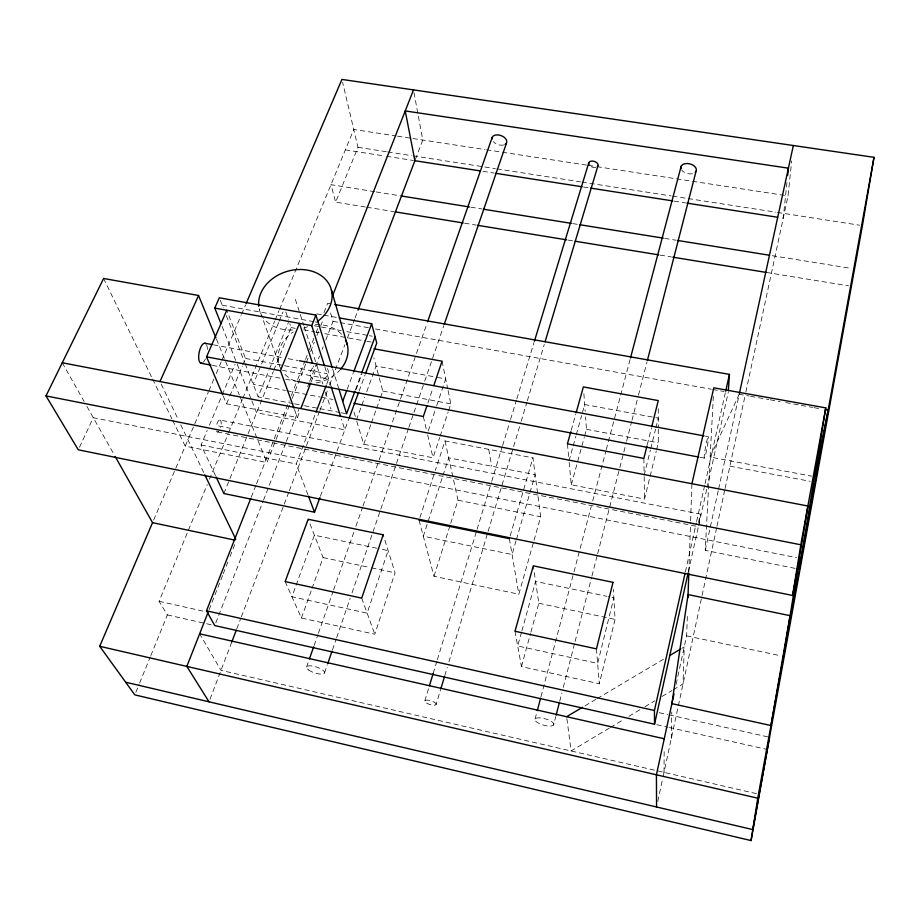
<?xml version="1.0" encoding="UTF-8"?>
<svg xmlns="http://www.w3.org/2000/svg" width="920" height="920" viewBox="0 0 920 920"><rect width="100%" height="100%" fill="white"/><g stroke="black" fill="none" stroke-linecap="round" stroke-linejoin="round"><path stroke-width="0.69" stroke-dasharray="4.6 3.45" d="M664.021 772.363L664.182 748.569M671.301 738.541L671.761 712.011M676.119 684.273L686.642 635.858L687.389 614.514M688.861 571.964L690.575 522.215M690.632 520.789L691.863 485.15M795.075 568.365L705.249 550.367L713.345 396.37M786.933 182.459L783.265 218.143L779.01 217.476M745.867 391.943L788.049 195.914L791.717 160.919M698.475 522.387L700.431 514.107L219.857 420.003A6.106 2.242 -77.9 0 0 216.2 427.409M699.143 523.503L700.431 514.107M657.765 801.446L662.825 777.906M663.124 776.514L716.668 527.666M716.967 526.263L724.787 489.911M725.098 488.508L745.568 393.346M705.249 550.367L718.29 490.417M718.6 489.026L739.22 394.243L749.098 396.014M685.377 571.849L696.313 522.836M696.624 521.433L704.755 485.024M705.065 483.632L725.374 392.598M688.436 571.55L698.383 526.723M698.694 525.32L706.79 488.911M707.1 487.508L728.249 392.265M514.993 631.246L521.467 666.586L599.311 683.767L615.066 619.401L613.398 589.363M569.158 462.3L571.285 484.782L644.518 499.088L656.293 451.018M656.627 449.65L658.306 442.773L658.294 429.077M644.138 475.329L650.348 450.213M650.693 448.81L655.523 429.284M655.868 427.88L658.283 418.117L584.66 404.535L581.992 414.161M647.289 444.647L651.406 428.122M553.621 724.96A9.786 3.254 15.8 0 0 541.409 718.025A9.786 3.254 15.8 0 0 538.073 722.913A9.786 3.254 15.8 0 0 553.621 724.96L555.772 716.611M559.705 701.304L561.855 692.956M563.281 687.389L574.735 642.861M575.092 641.47L591.56 577.472M591.917 576.081L597.287 555.208M597.644 553.817L619.482 468.935M619.838 467.544L626.279 442.497M626.635 441.105L631.649 421.624M632.005 420.233L638.089 396.589M638.445 395.197L647.036 361.801M535.095 719.003L536.923 712.057M540.96 696.785L573.62 573.183M573.988 571.791L591.238 506.517M592.71 500.963L605.912 450.972M606.28 449.581L630.131 359.317M521.467 666.586L530.518 633.546M530.897 632.167L538.821 603.255L533.301 565.846M571.285 484.782L584.257 437.425M584.625 436.068L586.488 429.306L585.568 416.921M521.502 632.235L517.684 645.966L597.655 663.4L613.87 597.781L608.281 596.608M521.881 630.867L535.589 581.417L606.878 596.321M569.031 460.885L572.838 447.143M573.217 445.774L575.885 436.149M576.276 434.78L581.612 415.541M571.216 430.33L575.77 414.058M419.037 520.214L434.01 576.299L518.834 594.205L533.658 541.673M534.048 540.281L540.684 516.787L532.933 457.849L445.004 440.91L435.321 470.476M516.051 540.753L512.072 554.518L423.315 536.233L442.577 476.755M516.453 539.384L529.575 493.948M529.977 492.568L535.141 474.674L448.718 457.826L443.014 475.398M510.174 535.9L532.933 457.849M436.126 704.501A5.945 1.943 17.1 0 0 428.352 700.223A5.945 1.943 17.1 0 0 426.949 703.306A5.945 1.943 17.1 0 0 436.126 704.501L440.668 689.379M444.797 675.636L447.269 667.391M448.925 661.894L487.726 532.714M488.129 531.334L520.743 422.774M521.157 421.394L526.93 402.155M527.344 400.786L544.272 344.436M424.822 700.867L429.007 687.136M433.182 673.417L436.954 661.054M437.368 659.686L476.686 530.656M477.1 529.287L491.326 482.609M491.74 481.24L502.193 446.924M502.619 445.556L510.151 420.842M510.565 419.474L516.419 400.257M516.833 398.877L533.991 342.596M434.01 576.299L450.282 524.676M450.708 523.319L457.999 500.227L453.203 478.342M419.911 517.523L434.884 471.822M285.154 581.578L301.426 618.044L374.785 634.225L395.059 572.815L383.191 534.784M356.799 421.371L363.733 444.256L433.021 457.78L439.691 437.552M440.139 436.206L448.155 411.941M448.592 410.584L450.823 403.846L447.971 389.999M428.237 430.985L436.298 406.95M436.747 405.616L445.705 378.913L435.953 377.119M427.88 403.017L432.917 388.183M324.565 672.876L327.359 664.734M332.488 649.819L336.214 638.963M336.674 637.606L350.186 598.264M352.049 592.836L408.411 428.697M408.871 427.34L413.528 413.77M414 412.413L424.246 382.57M424.706 381.213L443.808 325.599M306.555 667.092L308.924 660.318M314.145 645.426L317.94 634.593M318.412 633.236L333.132 591.261M333.603 589.915L354.004 531.691M355.902 526.274L362.549 507.322M363.02 505.966L378.683 461.288M379.155 459.931L400.039 400.349M400.51 399.004L427.087 323.173M301.426 618.044L311.535 589.823M312.018 588.478L323.104 557.577L308.166 519.259M363.733 444.256L370.886 424.315M371.358 422.981L376.13 409.699M376.602 408.365L379.937 399.061M380.42 397.728L382.8 391.08L373.876 357.88M356.397 420.026L361.318 406.536M361.813 405.191L364.757 397.095M366.723 391.702L376.073 366.068L434.562 376.855M320.401 496.259L336.524 452.421M337.019 451.099L348.76 419.175M359.076 391.149L364.964 375.13M355.43 389.873L361.318 373.922M356.086 389.505L361.974 373.566M347.208 389.275L353.188 373.221M307.924 494.787L296.24 464.002L315.502 413.528M326.657 384.307L328.681 379.005L282.44 370.334M210.024 699.188L231.702 642.194M236.808 628.797L240.373 619.413M241.396 616.733L283.705 505.528M284.211 504.183L288.799 492.131M289.317 490.785L319.389 411.734M319.895 410.4L329.072 386.285M329.59 384.94L344.885 344.747M347.426 338.042L354.568 319.286M355.074 317.952L358.133 309.902M415.391 159.424L422.763 140.035L414.011 92.69M215.786 622.897L263.005 501.48M263.522 500.147L285.832 442.773M286.35 441.439L298.804 409.423M307.625 386.733L309.178 382.731M309.695 381.397L319.562 356.051M322.149 349.381L323.196 346.714M325.784 340.043L333.051 321.356L329.969 311.006M223.203 395.991L226.538 403.822L297.344 417.519L299.897 410.929M311.144 381.961L315.226 371.438L313.478 366.091M209.081 609.799L222.72 575.115M223.249 573.781L227.964 561.775M230.069 556.439L235.313 543.099M172.661 420.359L185.219 446.154L266.984 462.541L290.111 403.719M292.215 398.372L305.888 363.607M306.406 362.273L307.993 358.259M310.615 351.578L314.295 342.217M316.928 335.535L318.504 331.522M320.608 326.174L323.23 319.493M251.275 497.145L256.013 485.104M256.542 483.77L289.214 400.867M291.318 395.508L297.114 380.799M297.643 379.466L305.014 360.743M305.543 359.409L307.119 355.396M309.235 350.048L313.973 338.008M316.077 332.66L317.664 328.647M323.978 312.604L327.669 303.243L333.327 304.244M223.882 493.534L273.309 371.484M273.849 370.162L291.088 327.577L289.788 323.725M293.238 403.57L258.14 396.842L268.939 370.288M269.479 368.966L288.385 322.494M135.884 692.242L139.093 684.376M139.621 683.065L150.305 656.857M150.834 655.546L167.394 614.928L159.079 601.312L207.253 484.553M365.389 207L335.639 202.147L357.983 147.303L342.573 82.202M209.449 479.239L228.056 434.125M228.608 432.803L242.293 399.625M242.845 398.303L274.597 321.344M275.149 320.022L278.978 310.73M279.53 309.407L353.763 129.478L396.014 135.941M278.599 322.575L253.23 384.318L285.384 390.425M279.139 321.264L282.911 312.064M226.538 403.822L229.241 397.336M229.793 396.037L242.259 366.206M242.811 364.906L245.513 358.421L226.757 310.27M215.487 475.651L201.077 444.992L207.207 430.445M209.438 425.155L221.697 396.06M222.249 394.737L235.071 364.308M153.663 520.03L208.334 392.07M208.897 390.747L213.969 378.879M216.223 373.6L221.294 361.732M221.858 360.41L241.017 315.56M241.58 314.237L245.525 305.003M739.22 394.243L710.159 457.044L811.658 476.146M79.465 447.235L93.276 417.714L796.593 557.658M217.534 431.974L698.292 526.62M609.27 728.122L571.136 750.973L566.8 718.094M610.5 727.386L624.024 719.279M628.946 716.323L640.009 709.688M644.931 706.744L654.775 700.844M662.147 696.417L671.991 690.518M673.221 689.781L683.054 683.882L684.238 646.932L681.789 648.381M584.993 705.812L596.022 699.269M597.252 698.544L663.412 659.283M397.417 136.16L411.504 138.31M412.907 138.529L485.07 149.569M486.484 149.776L587.006 165.163M588.42 165.37L595.493 166.462M596.919 166.669L788.049 195.914M357.983 147.303L386.32 151.708M387.745 151.927L411.827 155.664M413.241 155.882L495.431 168.647M496.846 168.866L580.439 181.849M581.854 182.068L671.117 195.925M672.543 196.155L686.711 198.352M688.125 198.57L775.974 212.209M777.388 212.428L859.567 225.193M345.356 149.868L385.1 156.066M386.515 156.285L413.482 160.494M482.908 171.315L494.247 173.086M583.498 187.001L590.582 188.105M674.176 201.135L685.504 202.906M374.681 191.705L330.993 184.678L335.639 202.147M376.096 191.935L401.465 196.017M470.81 207.184L482.137 209.001M572.712 223.583L578.37 224.492M664.7 238.383L676.027 240.2M772.259 255.691L851.529 268.445M366.804 207.23L393.725 211.623M464.577 223.192L475.916 225.043M568.019 240.074L573.689 240.994M660.123 255.105L671.462 256.956M766.394 272.446L848.585 285.855M316.848 313.904L322.471 314.904M323.874 315.157L336.524 317.423M333.051 321.356L338.698 322.368M340.101 322.621L368.334 327.692M375.394 328.957L711.309 389.229M712.724 389.482L724.017 391.506M750.513 396.267L768.856 399.556M770.27 399.809L780.148 401.58M785.795 402.592L799.905 405.133M801.32 405.386L812.613 407.41M814.016 407.663L821.077 408.928M222.203 305.187L313.961 321.69M315.376 321.954L318.205 322.46M314.341 325.749L319.999 326.772M321.402 327.025L341.182 330.602M346.828 331.614L368.011 335.443M369.426 335.697L372.243 336.202M291.088 327.577L295.297 328.336M303.726 329.866L314.962 331.901M316.365 332.154L319.171 332.672M324.794 333.684L365.516 341.067M366.919 341.32L371.128 342.091M213.44 344.816L282.52 357.638M288.155 358.685L298.022 360.513M705.421 436.137L708.239 436.666A10.902 0.816 -79.7 0 1 706.019 452.916A10.902 0.816 -79.7 0 1 704.639 452.594A10.902 0.816 -79.7 0 1 708.239 436.666M245.513 358.421L283.164 365.447M284.556 365.711L326.979 373.623M382.8 391.08L450.823 403.846M586.488 429.306L658.306 442.773M212.37 365.378L280.036 378.131M285.683 379.201L295.55 381.053M700.143 457.32L704.375 458.114M729.905 466.141L810.071 481.286M286.787 390.701L320.344 397.072M321.735 397.336L332.925 399.464M294.641 403.834L303.059 405.455M304.474 405.72L318.504 408.411M319.907 408.675L339.572 412.447M340.975 412.712L346.587 413.793M218.695 425.983L229.977 428.202M201.077 444.992L296.24 464.002M457.999 500.227L540.684 516.787M376.993 548.274L314.375 535.187L291.927 596.746L367.149 613.145L388.125 550.608L378.384 548.573M323.104 557.577L370.15 567.536M371.53 567.824L395.059 572.815M538.821 603.255L615.066 619.401M686.642 635.858L780.666 655.787M159.079 601.312L205.333 611.616M659.249 712.689L667.655 714.553M669.047 714.874L769.522 737.242M167.394 614.928L212.267 625.002M656.765 724.695L667.989 727.214M669.392 727.536L767.544 749.547M756.401 793.638L220.995 670.346L199.64 633.811M62.261 362.767L84.111 401.476M86.94 406.479L114.448 455.193M103.603 278.472L151.949 377.798M152.57 379.086L172.04 419.072M161.207 384.088L178.319 419.692M180.757 424.775L204.205 473.524M216.476 339.238L239.28 394.921M239.832 396.255L266.984 462.541M222.088 326.393L235.658 360.364M237.233 364.285L251.367 399.648M251.884 400.959L256.599 412.746L344.839 429.847L341.435 419.14M220.271 300.253L223.249 307.843M226.366 315.813L244.593 362.308M245.122 363.63L258.14 396.842M361.709 598.115L374.785 634.225M278.611 362.871L259.175 308.89A37.352 29.543 -16.8 0 0 262.085 316.077M294.446 409.492L297.344 417.519M285.844 312.041L288.489 319.861M295.354 299.379L299.782 313.018M300.219 314.387L303.761 325.3M304.209 326.657L316.618 364.849M317.055 366.217L322.816 383.95M325.473 392.138L330.912 408.894M324.863 366.953L331.234 387.032M332.603 368.805L338.537 387.895M353.993 412.068L355.591 417.369M423.315 416.507L426.409 429.697M427.662 434.999L433.021 457.78M445.004 440.91L452.904 476.974M442.072 361.203L447.695 388.608M488.716 449.328L491.682 466.198M509.369 538.648L518.834 594.205M567.422 443.888L568.767 458.056M596.459 648.865L599.311 683.767M583.866 393.702L585.166 411.424M643.862 458.413L644.092 472.512M644.161 476.721L644.518 499.088M658.271 408.675L658.294 427.708M340.745 369.127A35.535 28.807 -17.4 0 1 315.916 382.95M295.55 381.202A35.535 28.807 -17.4 0 1 282.877 371.99M280.818 368.782A35.535 28.807 -17.4 0 1 293.273 331.924M315.318 324.656A35.535 28.807 -17.4 0 1 342.757 335.673M307.694 326.726A37.352 29.543 -16.8 0 1 303.68 328.129M292.617 330.004A37.352 29.543 -16.8 0 1 263.58 318.24M327.393 368.541A9.303 7.613 -17.7 0 1 322.529 379.661A9.303 7.613 -17.7 0 1 310.397 375.843A9.303 7.613 -17.7 0 1 317.4 365.401M595.838 167.336A4.819 3.013 16.6 0 1 591.157 166.612M503.619 145.004A7.682 4.772 19.6 0 1 493.327 141.634M692.369 173.696A7.889 5.002 13.6 0 1 681.846 170.246M206.655 344.954A10.189 3.944 -78.8 0 1 207.264 351.336M205.424 358.811A10.189 3.944 -78.8 0 1 203.297 362.227M219.845 420.003A6.106 2.242 -77.9 0 1 220.57 427.662M218.822 431.238A6.106 2.242 -77.9 0 1 216.556 431.112M308.683 670.024A9.464 3.07 18.4 0 0 324.07 673.555A9.464 3.07 18.4 0 0 313.927 666.321A9.464 3.07 18.4 0 0 308.683 670.024"/><path stroke-width="1.38" d="M687.976 597.517L688.804 573.378M728.341 390.897L729.445 374.394L334.742 304.497M787.669 175.317L788.405 168.176L405.237 110.929L414.897 160.712L358.133 309.902M115.149 456.447L152.536 522.663L99.705 646.3L134.814 694.865L751.065 840.581L757.758 798.192L874 157.331L341.918 79.419L246.088 303.68M769.522 737.242L751.065 840.581M215.924 337.916L198.547 295.492L103.603 278.472L46 395.91L78.269 449.799L792.614 595.47L800.803 544.778L825.78 407.882L713.793 387.815L691.909 483.724M783.483 656.385L807.875 506.011L62.261 362.767M799.296 569.204L825.78 407.882M874 157.331L862.408 225.63L752.801 829.598L125.683 682.226M792.614 595.47L799.399 558.221M814.487 476.675L828.138 410.193L825.309 409.687M674.004 693.956L656.42 774.801L656.569 806.989M739.369 393.565L793.339 145.521M250.746 498.479L206.494 610.811L214.739 625.565L654.534 724.212L654.431 710.493L685.067 573.252M725.696 391.207L729.445 374.394M654.534 724.212L688.125 572.941M646.944 446.016L643.862 458.413L567.422 443.888L570.837 431.687M651.74 426.742L658.26 400.579L583.36 386.94L576.15 412.7M556.128 715.219L559.348 702.696M647.393 360.41L696.072 171.177M537.291 710.665L540.603 698.165M630.499 357.926L681.145 166.278M441.082 688.01L444.383 677.016M545.1 341.688L597.931 165.784M429.421 685.768L433.182 673.417M534.405 341.228L588.777 162.782M426.972 405.709L423.315 416.507L353.959 403.328M433.826 385.48L442.072 361.203L374.084 348.818M327.83 663.377L332.016 651.176M444.268 324.242L506.69 142.462A7.682 4.772 19.6 0 0 499.732 135.182A7.682 4.772 19.6 0 0 492.016 138.954M309.396 658.961L313.674 646.771M427.558 321.827L492.096 137.689M216.085 476.928L223.882 493.534L314.536 512.198L319.907 497.582M349.255 417.841L358.581 392.483M365.459 373.796L376.751 343.103L371.657 323.702L339.33 317.929M354.936 391.195L346.587 413.793L338.962 389.252M361.813 372.6L375.072 336.72M342.711 401.327L346.702 390.62M353.694 371.887L371.657 323.702M316.009 412.206L326.151 385.641M231.702 642.194L236.29 630.143M300.921 408.296L310.626 383.284M208.035 612.467L186.829 666.402L209.024 701.81M332.695 295.423L413.505 89.907M324.438 365.619L311.73 325.611L315.905 315.077L219.305 297.792L214.774 308.108L221.041 323.782M293.963 408.158L280.439 370.714L299.471 323.403L312.604 363.423M222.651 394.691L206.54 356.856L226.757 310.27M159.977 381.535L198.547 295.492M566.616 716.714L582.544 707.273M669.542 655.649L680.558 649.106M414.897 160.712L480.079 170.879M495.661 173.305L582.084 186.771M590.582 188.105L672.761 200.916M686.929 203.124L777.595 217.258M401.465 196.017L469.395 206.954M483.552 209.231L571.297 223.353M579.784 224.721L663.285 238.153M677.442 240.43L769.431 255.242M395.151 211.864L463.162 222.962M477.33 225.273L566.605 239.844M575.103 241.224L658.708 254.874M672.876 257.186L766.394 272.446M214.774 308.108L311.73 325.611M204.976 343.24L212.025 344.551M299.425 360.778L704.019 435.884M206.54 356.856L280.439 370.714M201.089 363.25L210.956 365.113M296.953 381.317L698.728 457.056M46 395.91L800.803 544.778M419.037 520.214L509.369 538.648M152.536 522.663L234.968 540.132M206.494 610.811L654.431 710.493M199.64 633.811L664.251 738.771M99.705 646.3L757.758 798.192M204.815 474.812L235.738 539.143M308.441 496.133L314.536 512.198M331.234 387.032L340.584 416.461M315.905 315.077L332.178 367.436M331.384 289.915L347.254 344.609M258.75 306.337A37.352 29.543 -16.8 0 1 310.316 270.744A37.352 29.543 -16.8 0 1 317.457 321.391M345.494 339.917A35.535 28.807 -17.4 0 1 340.745 369.127M589.375 165.22A4.819 3.013 16.6 0 1 590.214 161.425A4.819 3.013 16.6 0 1 596.252 162.345A4.819 3.013 16.6 0 1 597.494 166.462M506.092 143.566A7.682 4.772 19.6 0 1 505.046 144.44M681.099 168.9A7.889 5.002 13.6 0 1 689.747 163.829A7.889 5.002 13.6 0 1 695.255 172.281M202.17 363.078A10.189 3.944 -78.8 0 1 199.123 352.555A10.189 3.944 -78.8 0 1 205.919 343.781M688.079 594.584L671.899 703.639L770.937 725.535L790.084 615.664L688.079 594.584M613.019 582.348L596.459 648.865L514.993 631.246L533.301 565.846L613.019 582.348M383.191 534.784L361.709 598.115L285.154 581.578L308.166 519.259L383.191 534.784"/></g></svg>
